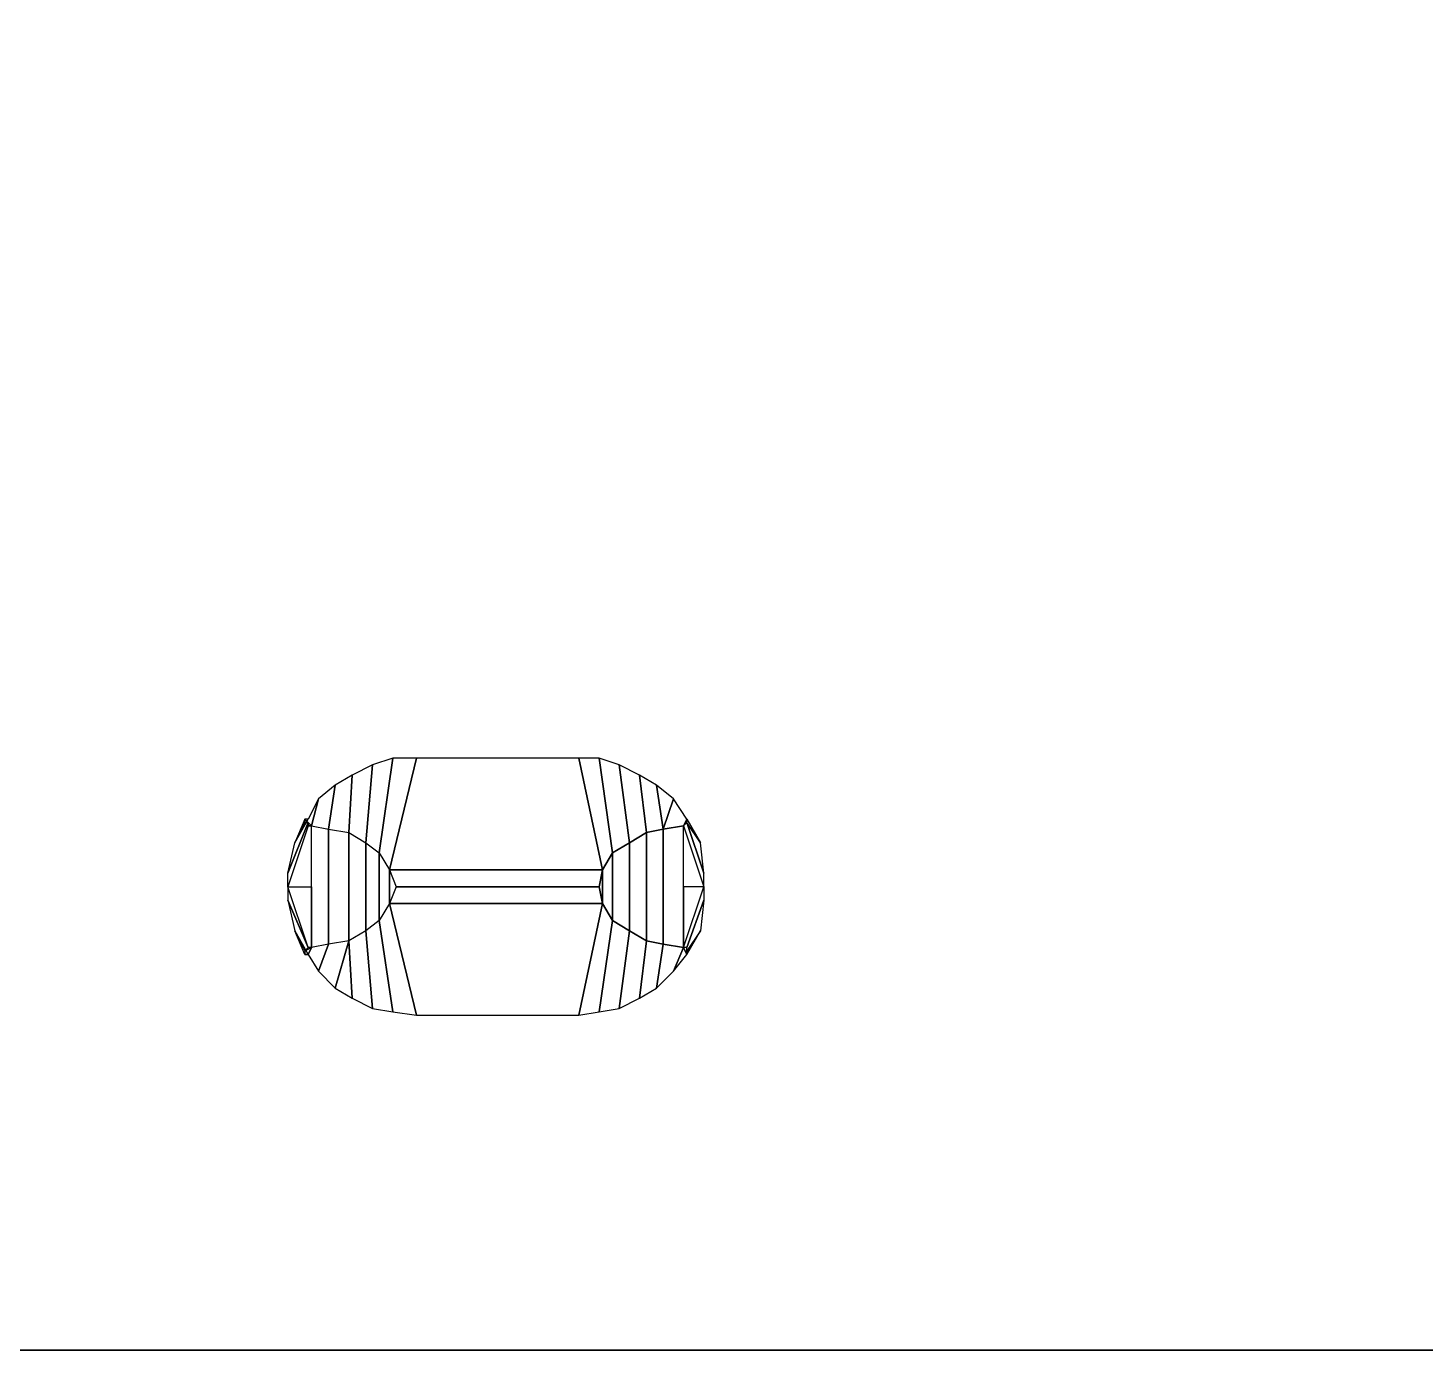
# Model space of a CAD drawing. Header units: inches. Extents: x 249 to 345, y -1454 to -1310.
# Drawn here: x 273.54 to 286.45, y -1394.17 to -1381.95 of the extents above; entities that cross this region are included whole.
import ezdxf

# ---------------------------------------------------------------- set-up
doc = ezdxf.new("R2010")
doc.units = ezdxf.units.IN
doc.header["$LTSCALE"] = 48
doc.header["$MEASUREMENT"] = 0
for name, color, linetype in [('A-FURN', 7, 'Continuous'), ('A-FURN-P-WKSF-T', 1, 'Continuous'), ('AFUWK-3-EDLM', 10, 'Continuous'), ('AFUWK-3-GCBK', 19, 'Continuous'), ('AFUWK-3-GCPL', 19, 'Continuous'), ('AFUWK-3-TPLM', 15, 'Continuous'), ('AFUWK-P', 1, 'Continuous')]:
    doc.layers.add(name, color=color, linetype=linetype)
doc.styles.get("Standard").update_dxf_attribs({"font": 'archquik.shx'})

# ---------------------------------------------------------------- blocks, each defined once
blk = doc.blocks.new('3_T53072S')
at = {"layer": 'AFUWK-P'}
blk.add_point((67.3125, -4.28125), dxfattribs=at)
at = {"layer": 'A-FURN-P-WKSF-T', "flags": 1}
for tag, height in [('CAPTG', 2.5), ('CAPPN', 0.001), ('CAPMG', 0.001), ('CAPMC', 0.001), ('CAPQT', 0.001), ('CAPDH', 0.001), ('CAPGC', 0.001)]:
    blk.add_attdef(tag, (0, 0), '', height=height, dxfattribs=at)
at = {"layer": 'AFUWK-3-EDLM'}
mesh = blk.add_polyface(dxfattribs=at)
corners = [(0, 0, 28.25), (72, 0, 28.25), (72, 0, 29.5), (0, 0, 29.5), (72, -30, 28.25), (72, -30, 29.5), (0, -30, 28.25), (0, -30, 29.5)]
mesh.append_faces([[corners[k] for k in face] for face in [(0, 1, 2, 3), (1, 4, 5, 2), (4, 6, 7, 5), (6, 0, 3, 7)]])
at = {"layer": 'AFUWK-3-GCBK'}
mesh = blk.add_polyface(dxfattribs=at)
corners = [(66.34375, -4.125, 29.59375), (66.25, -3.96875, 29.59375), (66.25, -4.59375, 29.59375), (66.34375, -4.4375, 29.59375), (66.09375, -4.6875, 29.59375), (66.09375, -3.875, 29.59375), (66.375, -4.28125, 29.59375), (65.9375, -3.78125, 29.59375), (65.9375, -4.78125, 29.59375), (65.78125, -4.8125, 29.59375), (65.78125, -3.75, 29.59375), (65.40625, -4.28125, 29.59375), (65.40625, -4.40625, 29.59375), (65.5625, -4.875, 29.59375), (65.59375, -4.84375, 29.59375), (65.59375, -4.28125, 29.59375), (65.4375, -4.6875, 29.59375), (65.5625, -4.90625, 29.59375), (65.59375, -3.71875, 29.59375), (65.40625, -4.15625, 29.59375), (65.5625, -3.71875, 29.59375), (65.4375, -3.875, 29.59375), (65.5625, -3.6875, 29.59375), (65.5625, -3.65625, 29.59375)]
mesh.append_faces([[corners[k] for k in face] for face in [(11, 15, 14, 14), (11, 15, 18, 18)]], dxfattribs={"vtx0": -1, "vtx1": -1, "vtx2": -1, "vtx3": -1})
mesh.append_faces([[corners[k] for k in face] for face in [(5, 4, 2, 1), (10, 9, 8, 7), (7, 8, 4, 5)]], dxfattribs={"vtx0": -1, "vtx2": -1})
mesh.append_faces([[corners[k] for k in face] for face in [(6, 0, 3, 3)]], dxfattribs={"vtx1": -1, "vtx2": -1})
mesh.append_faces([[corners[k] for k in face] for face in [(12, 16, 13, 13), (13, 17, 16, 16), (22, 23, 21, 21)]], dxfattribs={"vtx1": -1, "vtx2": -1, "vtx3": -1})
mesh.append_faces([[corners[k] for k in face] for face in [(0, 1, 2, 3), (11, 12, 13, 14), (11, 19, 20, 18), (19, 21, 22, 20), (10, 18, 14, 9)]], dxfattribs={"vtx1": -1, "vtx3": -1})
mesh = blk.add_polyface(dxfattribs=at)
corners = [(68.3125, -4.125, 29.59375), (68.40625, -3.96875, 29.59375), (68.40625, -4.59375, 29.59375), (68.3125, -4.4375, 29.59375), (68.53125, -4.6875, 29.59375), (68.53125, -3.875, 29.59375), (68.25, -4.28125, 29.59375), (68.6875, -4.78125, 29.59375), (68.6875, -3.78125, 29.59375), (69.03125, -4.84375, 29.59375), (69.0625, -4.84375, 29.59375), (69.25, -4.28125, 29.59375), (69.03125, -4.28125, 29.59375), (69.25, -4.40625, 29.59375), (69.1875, -4.6875, 29.59375), (69.09375, -4.875, 29.59375), (69.0625, -4.875, 29.59375), (69.09375, -4.90625, 29.59375), (69.0625, -4.90625, 29.59375), (68.875, -3.75, 29.59375), (69.03125, -3.71875, 29.59375), (68.875, -4.8125, 29.59375), (69.25, -4.15625, 29.59375), (69.1875, -3.875, 29.59375), (69.09375, -3.6875, 29.59375), (69.0625, -3.71875, 29.59375), (69.0625, -3.65625, 29.59375), (69.09375, -3.65625, 29.59375)]
mesh.append_faces([[corners[k] for k in face] for face in [(5, 4, 2, 1), (8, 7, 4, 5), (19, 21, 7, 8)]], dxfattribs={"vtx0": -1, "vtx2": -1})
mesh.append_faces([[corners[k] for k in face] for face in [(6, 0, 3, 3), (18, 17, 14, 14), (26, 27, 23, 23)]], dxfattribs={"vtx1": -1, "vtx2": -1})
mesh.append_faces([[corners[k] for k in face] for face in [(9, 10, 11, 12), (15, 17, 14, 14), (11, 22, 25, 25), (20, 25, 11, 12), (24, 27, 23, 23)]], dxfattribs={"vtx1": -1, "vtx2": -1, "vtx3": -1})
mesh.append_faces([[corners[k] for k in face] for face in [(0, 1, 2, 3), (13, 14, 15, 16), (11, 13, 16, 10), (19, 20, 9, 21), (22, 23, 24, 25)]], dxfattribs={"vtx1": -1, "vtx3": -1})
at = {"layer": 'AFUWK-3-GCPL'}
mesh = blk.add_polyface(dxfattribs=at)
corners = [(66.34375, -4.125, 29.59375), (66.375, -4.28125, 29.59375), (68.25, -4.28125, 29.59375), (68.3125, -4.125, 29.59375), (66.34375, -4.4375, 29.59375), (66.25, -4.59375, 29.59375), (66.375, -5.46875, 29.59375), (66.5625, -5.46875, 29.59375), (66.09375, -4.6875, 29.59375), (66.1875, -5.40625, 29.59375), (66, -5.3125, 29.59375), (65.9375, -4.78125, 29.59375), (65.78125, -4.8125, 29.59375), (65.84375, -5.21875, 29.59375), (68.3125, -4.4375, 29.59375), (68.0625, -5.46875, 29.59375), (68.28125, -5.46875, 29.59375), (68.40625, -4.59375, 29.59375), (68.46875, -5.40625, 29.59375), (68.53125, -4.6875, 29.59375), (68.65625, -5.3125, 29.59375), (68.6875, -4.78125, 29.59375), (68.0625, -3.09375, 29.59375), (66.5625, -3.09375, 29.59375), (66.375, -3.125, 29.59375), (66.25, -3.96875, 29.59375), (66.1875, -3.15625, 29.59375), (66.09375, -3.875, 29.59375), (66, -3.25, 29.59375), (65.84375, -3.34375, 29.59375), (65.78125, -3.75, 29.59375), (65.9375, -3.78125, 29.59375), (68.28125, -3.125, 29.59375), (68.40625, -3.96875, 29.59375), (68.6875, -3.78125, 29.59375), (68.8125, -3.34375, 29.59375), (68.65625, -3.25, 29.59375), (68.46875, -3.15625, 29.59375), (68.53125, -3.875, 29.59375), (65.59375, -3.71875, 29.59375), (65.6875, -3.5, 29.59375), (65.5625, -3.65625, 29.59375), (65.5625, -3.6875, 29.59375), (65.5625, -3.71875, 29.59375), (65.59375, -4.84375, 29.59375), (65.5625, -4.875, 29.59375), (65.5625, -4.90625, 29.59375), (65.6875, -5.09375, 29.59375), (68.8125, -5.21875, 29.59375), (68.875, -4.8125, 29.59375), (68.96875, -5.09375, 29.59375), (69.0625, -4.90625, 29.59375), (69.09375, -4.90625, 29.59375), (69.03125, -4.84375, 29.59375), (69.09375, -4.875, 29.59375), (69.0625, -4.875, 29.59375), (69.0625, -4.84375, 29.59375), (68.875, -3.75, 29.59375), (69.03125, -3.71875, 29.59375), (69.0625, -3.65625, 29.59375), (68.96875, -3.5, 29.59375), (69.09375, -3.6875, 29.59375), (69.09375, -3.65625, 29.59375), (69.0625, -3.71875, 29.59375)]
mesh.append_faces([[corners[k] for k in face] for face in [(59, 58, 61, 62)]], dxfattribs={"vtx0": -1, "vtx1": -1})
mesh.append_faces([[corners[k] for k in face] for face in [(10, 11, 12, 13), (9, 8, 11, 10), (14, 15, 16, 17), (17, 16, 18, 19), (2, 1, 4, 14), (0, 23, 24, 25), (25, 24, 26, 27), (37, 38, 34, 36), (61, 58, 63, 63)]], dxfattribs={"vtx0": -1, "vtx2": -1})
mesh.append_faces([[corners[k] for k in face] for face in [(34, 35, 36, 36), (39, 40, 41, 41), (44, 45, 46, 46), (12, 47, 13, 13)]], dxfattribs={"vtx0": -1, "vtx2": -1, "vtx3": -1})
mesh.append_faces([[corners[k] for k in face] for face in [(56, 53, 55, 55)]], dxfattribs={"vtx1": -1, "vtx2": -1})
mesh.append_faces([[corners[k] for k in face] for face in [(7, 15, 14, 4), (22, 23, 0, 3)]], dxfattribs={"vtx1": -1, "vtx2": -1, "vtx3": -1})
mesh.append_faces([[corners[k] for k in face] for face in [(0, 1, 2, 3), (4, 5, 6, 7), (5, 8, 9, 6), (18, 20, 21, 19), (28, 29, 30, 31), (26, 28, 31, 27), (32, 22, 3, 33), (33, 38, 37, 32), (29, 40, 39, 30), (12, 44, 46, 47), (20, 48, 49, 21), (48, 50, 53, 49), (57, 58, 59, 60), (34, 57, 60, 35)]], dxfattribs={"vtx1": -1, "vtx3": -1})
mesh.append_faces([[corners[k] for k in face] for face in [(41, 42, 43, 39), (50, 51, 52, 53), (52, 54, 55, 53)]], dxfattribs={"vtx2": -1, "vtx3": -1})
at = {"layer": 'AFUWK-3-TPLM'}
mesh = blk.add_polyface(dxfattribs=at)
corners = [(72, -30, 28.25), (72, 0, 28.25), (0, 0, 28.25), (0, -30, 28.25)]
mesh.append_faces([[corners[k] for k in face] for face in [(0, 1, 2, 3)]])
mesh = blk.add_polyface(dxfattribs=at)
corners = [(72, -30, 29.5), (72, 0, 29.5), (0, 0, 29.5), (0, -30, 29.5)]
mesh.append_faces([[corners[k] for k in face] for face in [(0, 1, 2, 3)]])

msp = doc.modelspace()

# ---------------------------------------------------------------- block references
at = {"layer": 'A-FURN', "rotation": 180}
msp.add_blockref('3_T53072S', (345.189, -1394.165), dxfattribs=at)

doc.saveas('drawing.dxf')
